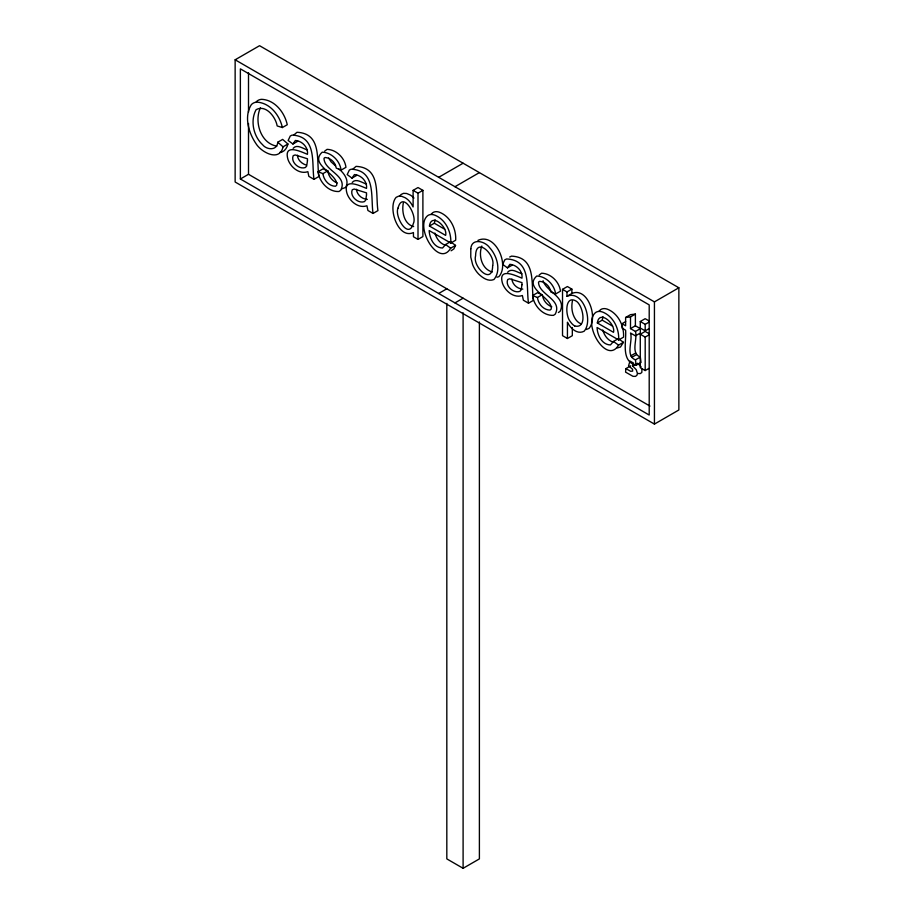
<?xml version="1.0" encoding="UTF-8"?>
<svg xmlns="http://www.w3.org/2000/svg" width="914" height="914" viewBox="0 0 914 914"><rect width="100%" height="100%" fill="white"/><g stroke="black" fill="none" stroke-linecap="round" stroke-linejoin="round"><path stroke-width="1.37" d="M450.796 243.044C451.413 231.768 445.609 219.52 434.778 215.133A17.412 10.054 60 0 0 427.866 215.521C413.928 226.215 438.743 268.636 450.659 248.197L455.549 245.375L450.465 241.719L445.586 244.541L442.547 248.025C434.036 247.865 429.431 238.086 429.169 230.557L450.796 243.044L455.686 240.222C456.303 228.946 450.499 216.698 439.657 212.311A17.412 10.054 60 0 0 432.745 212.699L431.1 214.31M618.355 338.648L613.465 341.459L610.438 344.944C601.915 344.795 597.31 335.015 597.059 327.486L618.675 339.962C619.292 328.697 613.5 316.45 602.657 312.062A17.412 10.054 60 0 0 595.745 312.439C581.807 323.145 606.622 365.554 618.549 345.126L623.428 342.304L619.372 339.38M625.884 368.628L625.587 372.135L632.979 376.328L635.447 376.397L636.921 375.3L637.412 373.358L636.235 369.702L632.739 366.023L633.642 363.166L629.986 361.053L628.569 365.817L632.534 369.21L632.648 371.13L630.637 371.29L625.884 368.628L630.774 365.806M403.348 202.828C401.566 211.431 403.897 224.124 413.665 226.581M572.461 300.683C571.193 306.807 571.833 313.616 575.317 318.929A9.471 5.473 60 0 0 579.613 323.145L581.19 323.864M429.443 226.044C431.294 212.162 447.929 226.992 445.632 235.401L429.443 226.044L434.333 223.233L435.098 219.726M597.333 322.973C599.184 309.092 615.808 323.91 613.523 332.319L597.333 322.973L602.212 320.151L602.977 316.655M279.661 152.444C284.231 152.352 287.042 148.057 287.933 144.001L282.643 139.396L277.753 142.218C277.239 150.844 266.728 150.102 262.512 144.641C253.395 136.14 250.059 120.682 256.103 109.691C265.825 104.196 275.708 117.038 277.159 125.949L282.369 127.549L287.259 124.727C284.642 112.559 274.965 99.98 261.735 99.318A22.781 13.15 60 0 0 256.263 101.797M287.933 144.001L283.054 146.823C279.73 162.292 261.29 152.352 255.954 143.589C248.574 132.713 243.775 116.409 251.373 104.619A22.781 13.15 60 0 1 256.857 102.14C270.076 102.802 279.764 115.381 282.369 127.549M455.549 245.375L453.835 248.951L451.093 250.779M623.428 342.304L620.48 347.012L617.247 347.948M313.982 179.338C311.503 162.601 317.067 136.289 292.126 135.101L290.286 135.98L288.127 140.482L292.937 144.012L295.382 140.459C302.077 140.962 308.429 147.325 307.458 154.329C300.009 151.244 283.477 143.429 287.921 159.287C290.503 167.125 299.335 174.643 307.869 171.683L308.852 176.379L313.982 179.338L318.872 176.528C316.393 159.779 321.957 133.467 297.004 132.279L293.885 134.952M373.038 213.442C370.558 196.693 376.122 170.381 351.182 169.193L349.342 170.073L347.183 174.585L351.993 178.116L354.438 174.563C361.133 175.054 367.485 181.418 366.514 188.421C359.065 185.336 342.533 177.533 346.977 193.38C349.559 201.217 358.391 208.735 366.925 205.776L367.908 210.471L373.038 213.442L377.928 210.62C375.448 193.871 381.012 167.57 356.06 166.371L352.941 169.044M528.498 303.197C526.018 286.448 531.582 260.136 506.642 258.948L504.802 259.827L502.643 264.34L507.453 267.871L509.898 264.317C516.593 264.809 522.945 271.172 521.974 278.176C514.525 275.091 497.993 267.288 502.437 283.134C505.019 290.972 513.851 298.49 522.385 295.53L523.368 300.226L528.498 303.197L533.388 300.375C530.908 283.626 536.472 257.314 511.52 256.126L509.692 257.005M481.838 246.049C478.182 255.257 481.758 269.39 492.372 271.984M260.41 107.829C253.989 121.368 260.581 143.487 276.839 146.137M399.795 196.236L401.006 194.533L403.531 193.345L406.604 193.482L410.009 194.899A13.641 7.872 60 0 1 413.973 198.075M324.676 151.141L327.086 149.359C336.443 149.588 344.909 158.122 345.949 167.319L341.071 170.141L336.261 168.119C335.575 162.623 330.617 157.825 325.098 157.482L324.013 158.259C323.933 170.792 348.371 175.568 340.728 190.295L338.98 191.506C328.366 192.111 319.237 181.863 318.083 171.718L322.962 168.896L327.829 170.815C328.423 176.242 332.182 181.098 337.3 182.983M539.191 274.988L541.602 273.217C550.959 273.435 559.425 281.969 560.465 291.166L555.586 293.988L550.776 291.966C550.091 286.47 545.132 281.672 539.614 281.329L538.529 282.106C538.449 294.639 562.887 299.415 555.244 314.142L553.496 315.353C542.882 315.958 533.753 305.71 532.599 295.565L537.478 292.743L541.122 294.182M293.131 148.342C297.016 143.784 303.105 148.765 307.458 149.965M352.187 182.446C356.072 177.887 362.161 182.857 366.514 184.057M507.658 272.201C511.532 267.642 517.621 272.612 521.974 273.812M598.978 311.24L600.635 309.629A17.412 10.054 60 0 1 607.547 309.24C618.378 313.628 624.182 325.875 623.565 337.152L618.675 339.962M567 296.285L571.878 293.463L571.878 289.121L567 291.932L567 296.285C582.915 289.418 593.506 320.757 584.137 331.211C577.271 334.912 570.245 328.103 567.434 322.208L567.434 338.5L572.324 335.678L572.324 327.532M571.878 293.463C587.805 286.596 598.384 317.935 589.016 328.389L586.342 329.508M477.942 240.382C495.297 232.293 509.818 264.74 498.85 276.679L496.965 277.228M558.374 312.531L560.133 311.32C566.886 297.29 546.344 291.897 543.053 280.701M235.138 59.798L259.565 45.7L678.862 287.773L678.862 409.986L654.435 424.096L235.138 182.012L235.138 59.798L654.435 301.883L678.862 287.773M292.937 144.012L297.815 141.202M240.371 178.995L649.203 415.036L649.203 304.899L240.371 68.858L240.371 178.995L248.505 174.3L649.968 406.079M318.083 171.718L322.939 173.637L327.829 170.815M351.993 178.116L356.871 175.294M413.117 190.363L418.006 187.541L422.896 190.363L422.896 236.577L418.006 239.399L413.448 236.772L413.448 232.544C398.116 239.742 387.216 207.455 396.116 197.355L398.653 196.156L401.714 196.304L405.119 197.721A13.641 7.872 60 0 1 411.643 204.233L413.117 206.941L413.117 190.363L418.006 193.185L422.896 190.363M438.686 177.316L463.101 163.218M454.966 186.719L479.393 172.609M438.686 293.497L446.82 288.79M507.453 267.871L512.331 265.049M454.966 302.9L463.101 298.192M532.599 295.565L537.455 297.484L542.345 294.662M567.434 338.5L562.521 335.667L562.521 289.35L567.4 286.528L571.878 289.121M622.011 323.705L625.61 325.784L625.61 317.489L630.5 314.667L635.39 314.085L635.39 325.784L640.326 328.629L640.326 333.05L635.447 335.872L630.5 333.016C633.116 340.911 625.05 355.786 635.447 359.865L640.326 357.043L641.034 362.458L636.155 365.28C620.503 361.224 626.581 341.436 625.61 330.194L622.011 328.115L622.011 323.705L625.679 321.579M625.61 317.489L630.5 316.907L635.39 314.085M648.86 328.754L645.193 330.868L640.28 328.035L640.28 321.511L645.158 318.689L648.849 320.814M630.5 316.907L630.5 328.606L635.39 325.784M640.28 321.511L645.193 324.344L648.86 322.231M640.326 357.043C630.249 353.238 637.789 339.037 635.447 331.451L640.326 328.629M648.86 368.445L645.193 370.558L640.28 367.725L640.28 334.25L645.158 331.428L648.849 333.553M640.28 334.25L645.193 337.083L648.86 334.97M630.763 355.866L635.641 353.044M631.608 357.454L636.498 354.632M632.739 366.023L636.407 363.909M446.82 303.402L446.82 858.897L463.101 868.3L479.393 858.897L479.393 321.957M341.47 188.958L345.618 187.473C349.754 180.652 343.904 172.746 338.477 168.667M637.869 373.518L640.326 373.575L641.799 372.478L642.005 368.799M367.359 199.389C362.035 199.126 356.814 194.728 356.46 189.244M522.819 289.144C517.495 288.881 512.274 284.483 511.92 278.998M445.324 245.215C439.885 243.535 436.366 238.337 434.87 233.081M613.214 342.144C607.764 340.465 604.245 335.267 602.749 330M551.816 306.841C547.143 305.059 543.35 300.82 542.596 295.805M305.939 165.011C301.643 163.549 297.644 159.916 297.404 155.152M574.723 325.967C587.348 329.211 583.452 306.179 576.471 301.289C564.692 293.954 565.035 316.016 570.427 321.751A9.471 5.473 60 0 0 574.723 325.967M562.521 289.35L567 291.932M630.5 328.606L635.447 331.451M434.333 223.233L444.741 229.231M602.212 320.151L612.62 326.161M613.465 341.459L618.549 345.126M445.586 244.541L450.659 248.197M637.629 363.201L641.125 366.88M277.753 142.218L283.054 146.823M335.358 165.742L331.017 161.778L328.686 157.985M537.455 297.484C538.14 303.734 543.453 310.086 549.988 310.097L551.211 309.081C552.844 297.781 523.162 288.481 536.724 276.028C546.081 276.257 554.535 284.791 555.586 293.988M322.939 173.637C323.625 179.887 328.937 186.239 335.472 186.25L336.695 185.222C338.329 173.934 308.646 164.634 322.208 152.181C331.565 152.41 340.019 160.944 341.071 170.141M635.447 359.865L636.155 365.28M654.435 301.883L654.435 424.096M645.193 324.344L645.193 330.868M645.193 337.083L645.193 370.558M463.101 312.794L463.101 868.3M418.006 193.185L418.006 239.399M248.505 72.629L248.505 112.171M248.505 123.459L248.505 174.3M398.047 208.061C394.14 216.001 408.524 240.531 413.391 223.416C417.538 215.316 402.571 190.181 398.047 208.061M492.657 265.563C492.532 286.185 472.287 266.58 475.588 255.909C475.828 235.641 495.822 255.075 492.657 265.563M307.458 160.853L306.67 166.074L305.333 167.525C299.061 169.833 290.446 162.121 293.211 155.666L295.142 154.946L307.458 158.773L307.458 160.853M366.514 194.945L365.726 200.166L364.389 201.628C358.105 203.936 349.502 196.224 352.267 189.758L354.198 189.038L366.514 192.865L366.514 194.945M521.974 284.7L521.186 289.921L519.849 291.383C513.577 293.691 504.962 285.979 507.727 279.513L509.658 278.793L521.974 282.62L521.974 284.7M470.813 248.802L470.767 257.12L472.652 264.694A17.229 9.951 60 0 0 478.628 274.029C482.558 277.822 488.327 281.923 493.96 279.501C501.478 270.395 497.022 255.669 489.573 247.603C485.048 241.147 471.498 237.64 470.813 248.802"/></g></svg>
